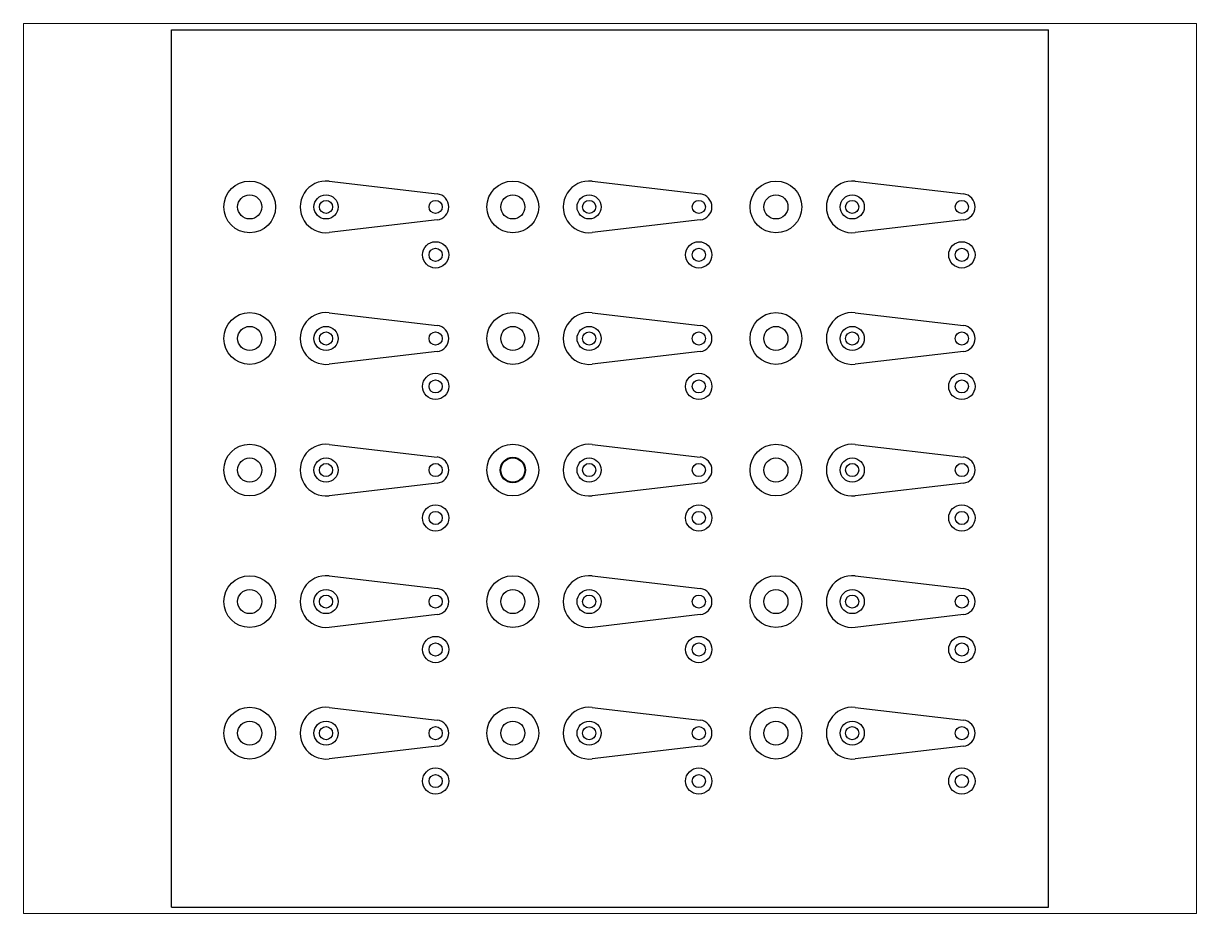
# Paper-space layout 'Sheet1' of a CAD drawing. Header units: millimetres. Extents: x 26 to 231, y 20 to 176.
# The model-space entities are those that its viewports show. They can reach past a viewport. Long polylines and large blocks are cut down to what shows.
import ezdxf

# ---------------------------------------------------------------- set-up
doc = ezdxf.new("R2010")
doc.units = ezdxf.units.MM
for name, color, linetype in [('Edge', 2, 'Continuous'), ('Laser_Cut', 1, 'Continuous'), ('Laser_Engraving', 4, 'Continuous')]:
    doc.layers.add(name, color=color, linetype=linetype)

msp = doc.modelspace()

# ---------------------------------------------------------------- linework, layer by layer
at = {"layer": 'Edge'}
for p, q in [((0, 0), (0, 200)), ((0, 200), (200, 200)), ((200, 0), (200, 200)), ((0, 0), (200, 0))]:
    msp.add_line(p, q, dxfattribs=at)
at = {"layer": 'Laser_Cut'}
for p, q in [((35.93, 165.51), (60.59, 162.62)), ((95.93, 165.51), (120.59, 162.62)), ((155.93, 165.51), (180.59, 162.62)), ((60.59, 156.67), (35.93, 153.78)), ((120.59, 156.67), (95.93, 153.78)), ((180.59, 156.67), (155.93, 153.78)), ((35.93, 135.51), (60.59, 132.62)), ((95.93, 135.51), (120.59, 132.62)), ((155.93, 135.51), (180.59, 132.62)), ((60.59, 126.67), (35.93, 123.78)), ((120.59, 126.67), (95.93, 123.78)), ((180.59, 126.67), (155.93, 123.78)), ((35.93, 105.51), (60.59, 102.62)), ((95.93, 105.51), (120.59, 102.62)), ((155.93, 105.51), (180.59, 102.62)), ((60.59, 96.67), (35.93, 93.78)), ((120.59, 96.67), (95.93, 93.78)), ((180.59, 96.67), (155.93, 93.78)), ((35.93, 75.51), (60.59, 72.62)), ((95.93, 75.51), (120.59, 72.62)), ((155.93, 75.51), (180.59, 72.62)), ((60.59, 66.67), (35.93, 63.78)), ((120.59, 66.67), (95.93, 63.78)), ((180.59, 66.67), (155.93, 63.78)), ((35.93, 45.51), (60.59, 42.62)), ((95.93, 45.51), (120.59, 42.62)), ((155.93, 45.51), (180.59, 42.62)), ((60.59, 36.67), (35.93, 33.78)), ((120.59, 36.67), (95.93, 33.78)), ((180.59, 36.67), (155.93, 33.78))]:
    msp.add_line(p, q, dxfattribs=at)
for centre, radius in [((17.84, 159.65), 5.9), ((77.84, 159.65), 5.9), ((137.84, 159.65), 5.9), ((17.84, 159.65), 2.75), ((35.24, 159.65), 1.5), ((60.24, 159.65), 1.5), ((77.84, 159.65), 2.75), ((95.24, 159.65), 1.5), ((120.24, 159.65), 1.5), ((137.84, 159.65), 2.75), ((155.24, 159.65), 1.5), ((180.24, 159.65), 1.5), ((60.24, 148.72), 3), ((60.24, 148.72), 1.5), ((120.24, 148.72), 3), ((120.24, 148.72), 1.5), ((180.24, 148.72), 3), ((180.24, 148.72), 1.5), ((17.84, 129.65), 5.9), ((77.84, 129.65), 5.9), ((137.84, 129.65), 5.9), ((17.84, 129.65), 2.75), ((35.24, 129.65), 1.5), ((60.24, 129.65), 1.5), ((77.84, 129.65), 2.75), ((95.24, 129.65), 1.5), ((120.24, 129.65), 1.5), ((137.84, 129.65), 2.75), ((155.24, 129.65), 1.5), ((180.24, 129.65), 1.5), ((60.24, 118.72), 3), ((120.24, 118.72), 3), ((180.24, 118.72), 3), ((60.24, 118.72), 1.5), ((120.24, 118.72), 1.5), ((180.24, 118.72), 1.5), ((17.84, 99.65), 5.9), ((77.84, 99.65), 5.9), ((137.84, 99.65), 5.9), ((17.84, 99.65), 2.75), ((77.84, 99.65), 2.9), ((77.84, 99.65), 2.75), ((137.84, 99.65), 2.75), ((35.24, 99.65), 1.5), ((60.24, 99.65), 1.5), ((95.24, 99.65), 1.5), ((120.24, 99.65), 1.5), ((155.24, 99.65), 1.5), ((180.24, 99.65), 1.5), ((60.24, 88.72), 3), ((120.24, 88.72), 3), ((180.24, 88.72), 3), ((60.24, 88.72), 1.5), ((120.24, 88.72), 1.5), ((180.24, 88.72), 1.5), ((17.84, 69.65), 5.9), ((77.84, 69.65), 5.9), ((137.84, 69.65), 5.9), ((17.84, 69.65), 2.75), ((77.84, 69.65), 2.75), ((137.84, 69.65), 2.75), ((35.24, 69.65), 1.5), ((60.24, 69.65), 1.5), ((95.24, 69.65), 1.5), ((120.24, 69.65), 1.5), ((155.24, 69.65), 1.5), ((180.24, 69.65), 1.5), ((60.24, 58.72), 3), ((120.24, 58.72), 3), ((180.24, 58.72), 3), ((60.24, 58.72), 1.5), ((120.24, 58.72), 1.5), ((180.24, 58.72), 1.5), ((17.84, 39.65), 5.9), ((77.84, 39.65), 5.9), ((137.84, 39.65), 5.9), ((17.84, 39.65), 2.75), ((35.24, 39.65), 1.5), ((60.24, 39.65), 1.5), ((77.84, 39.65), 2.75), ((95.24, 39.65), 1.5), ((120.24, 39.65), 1.5), ((137.84, 39.65), 2.75), ((155.24, 39.65), 1.5), ((180.24, 39.65), 1.5), ((60.24, 28.72), 3), ((60.24, 28.72), 1.5), ((120.24, 28.72), 3), ((120.24, 28.72), 1.5), ((180.24, 28.72), 3), ((180.24, 28.72), 1.5)]:
    msp.add_circle(centre, radius, dxfattribs=at)
for centre, radius, start, end in [((35.24, 159.65), 5.9, 83.3387, 276.6613), ((95.24, 159.65), 5.9, 83.3387, 276.6613), ((155.24, 159.65), 5.9, 83.3387, 276.6613), ((60.24, 159.65), 3, 276.6613, 83.3387), ((120.24, 159.65), 3, 276.6613, 83.3387), ((180.24, 159.65), 3, 276.6613, 83.3387), ((35.24, 129.65), 5.9, 83.3387, 276.6613), ((95.24, 129.65), 5.9, 83.3387, 276.6613), ((155.24, 129.65), 5.9, 83.3387, 276.6613), ((60.24, 129.65), 3, 276.6613, 83.3387), ((120.24, 129.65), 3, 276.6613, 83.3387), ((180.24, 129.65), 3, 276.6613, 83.3387), ((35.24, 99.65), 5.9, 83.3387, 276.6613), ((95.24, 99.65), 5.9, 83.3387, 276.6613), ((155.24, 99.65), 5.9, 83.3387, 276.6613), ((60.24, 99.65), 3, 276.6613, 83.3387), ((120.24, 99.65), 3, 276.6613, 83.3387), ((180.24, 99.65), 3, 276.6613, 83.3387), ((35.24, 69.65), 5.9, 83.3387, 276.6613), ((95.24, 69.65), 5.9, 83.3387, 276.6613), ((155.24, 69.65), 5.9, 83.3387, 276.6613), ((60.24, 69.65), 3, 276.6613, 83.3387), ((120.24, 69.65), 3, 276.6613, 83.3387), ((180.24, 69.65), 3, 276.6613, 83.3387), ((35.24, 39.65), 5.9, 83.3387, 276.6613), ((95.24, 39.65), 5.9, 83.3387, 276.6613), ((155.24, 39.65), 5.9, 83.3387, 276.6613), ((60.24, 39.65), 3, 276.6613, 83.3387), ((120.24, 39.65), 3, 276.6613, 83.3387), ((180.24, 39.65), 3, 276.6613, 83.3387)]:
    msp.add_arc(centre, radius, start, end, dxfattribs=at)
at = {"layer": 'Laser_Engraving'}
for centre in [(35.24, 159.65), (95.24, 159.65), (155.24, 159.65), (35.24, 129.65), (95.24, 129.65), (155.24, 129.65), (35.24, 99.65), (95.24, 99.65), (155.24, 99.65), (35.24, 69.65), (95.24, 69.65), (155.24, 69.65), (35.24, 39.65), (95.24, 39.65), (155.24, 39.65)]:
    msp.add_circle(centre, 2.75, dxfattribs=at)

psp = doc.layouts.new('Sheet1')

# ---------------------------------------------------------------- viewports
at = {"layer": '0', "view_target_point": (-134.19, 0)}
psp.add_viewport(center=(128.5, 97.5), size=(205.6, 156), view_center_point=(234.19, 100), view_height=202.9703, dxfattribs=at)

doc.saveas('drawing.dxf')
